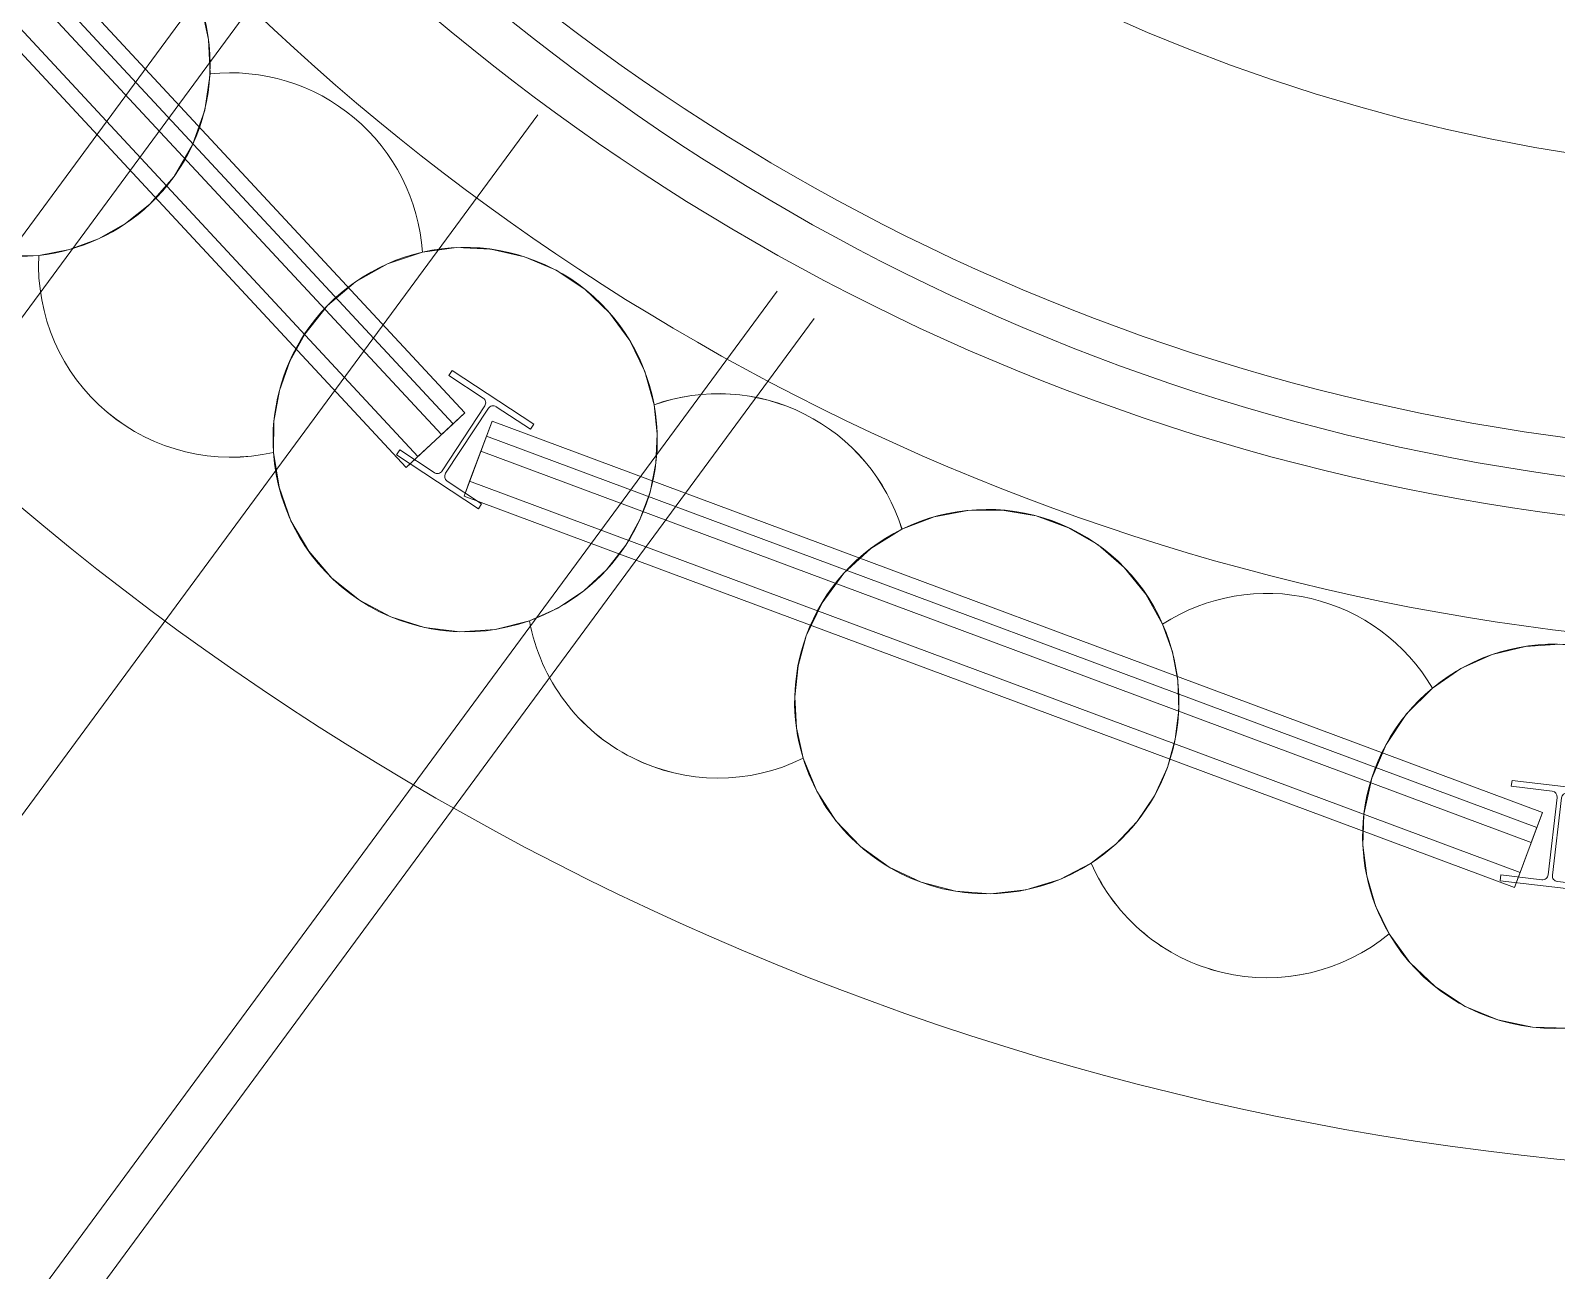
# Model space of a CAD drawing. Header units: metres. Extents: x 1753726 to 1755216, y 5920592 to 5921703.
# Drawn here: x 1753854.037 to 1753856.419, y 5920850.322 to 5920852.257 of the extents above; entities that cross this region are included whole.
import ezdxf

# ---------------------------------------------------------------- set-up
doc = ezdxf.new("R2010")
doc.units = ezdxf.units.M
doc.linetypes.add('CENTER', pattern=[50.8, 31.75, -6.35, 6.35, -6.35])
doc.linetypes.add('HIDDEN2', pattern=[4.7625, 3.175, -1.5875])
for name, color, linetype, lineweight in [('A-FLOR-____-OTLN', 9, 'Continuous', 9), ('A-WALL-____-OTLN', 2, 'Continuous', 9), ('P-PIPE-____-CNTR', 1, 'CENTER', 9), ('P-PIPE-____-OTLN', 6, 'HIDDEN2', 18), ('S-BEAM-____-OTLN', 7, 'Continuous', 9), ('S-FNDN-____-OTLN', 7, 'Continuous', 9)]:
    doc.layers.add(name, color=color, linetype=linetype, lineweight=lineweight)

# ---------------------------------------------------------------- blocks, each defined once
blk = doc.blocks.new('308492-ARUP-TUTB-MOD-0001_rvt-1-X-ARUP-GL-HERNE_BAY_ALIGNMENT')
at = {"layer": 'P-PIPE-____-CNTR'}
blk.add_line((1753745.5689, 5920703.8907), (1753855.5351, 5920853.0837), dxfattribs=at)
blk.add_line((1753745.5689, 5920703.8907), (1753855.5351, 5920853.0837), dxfattribs=at)
at = {"layer": 'P-PIPE-____-OTLN'}
for p, q in [((1753855.1036, 5920853.4017), (1753745.1375, 5920704.2088)), ((1753855.1641, 5920853.3571), (1753745.198, 5920704.1641)), ((1753745.9426, 5920703.6153), (1753855.9087, 5920852.8083)), ((1753746.0004, 5920703.5727), (1753855.9665, 5920852.7657))]:
    blk.add_line(p, q, dxfattribs=at)
blk = doc.blocks.new('Arup_Beam_Steel I Section_UC_AU1 - 150UC30-4478006-X-ARUP-GL-HERNE_BAY_ALIGNMENT')
at = {"layer": 'S-BEAM-____-OTLN'}
for p, q in [((1753856.3496, 5920851.0865), (1753856.3485, 5920851.0772)), ((1753856.3485, 5920851.0772), (1753856.3496, 5920851.0865)), ((1753856.3485, 5920851.0772), (1753856.4124, 5920851.0697)), ((1753856.4124, 5920851.0697), (1753856.3485, 5920851.0772)), ((1753856.5016, 5920851.0688), (1753856.3496, 5920851.0865)), ((1753856.3496, 5920851.0865), (1753856.5016, 5920851.0688)), ((1753856.4366, 5920851.0669), (1753856.5005, 5920851.0594)), ((1753856.5005, 5920851.0594), (1753856.4366, 5920851.0669)), ((1753856.5005, 5920851.0594), (1753856.5016, 5920851.0688)), ((1753856.5016, 5920851.0688), (1753856.5005, 5920851.0594)), ((1753856.4202, 5920851.0599), (1753856.4061, 5920850.9393)), ((1753856.4061, 5920850.9393), (1753856.4202, 5920851.0599)), ((1753856.4126, 5920850.9385), (1753856.4267, 5920851.0591)), ((1753856.4267, 5920851.0591), (1753856.4126, 5920850.9385)), ((1753856.3323, 5920850.9389), (1753856.3313, 5920850.9296)), ((1753856.3313, 5920850.9296), (1753856.3323, 5920850.9389)), ((1753856.3313, 5920850.9296), (1753856.4832, 5920850.9118)), ((1753856.4832, 5920850.9118), (1753856.3313, 5920850.9296)), ((1753856.3962, 5920850.9315), (1753856.3323, 5920850.9389)), ((1753856.3323, 5920850.9389), (1753856.3962, 5920850.9315)), ((1753856.4843, 5920850.9212), (1753856.4204, 5920850.9286)), ((1753856.4204, 5920850.9286), (1753856.4843, 5920850.9212)), ((1753856.4832, 5920850.9118), (1753856.4843, 5920850.9212)), ((1753856.4843, 5920850.9212), (1753856.4832, 5920850.9118))]:
    blk.add_line(p, q, dxfattribs=at)
for centre, major_axis, start_param, end_param in [((1753856.4113, 5920851.0609), (0.00432, 0.00778), 5.102239, 6.673035), ((1753856.4113, 5920851.0609), (0.00432, 0.00778), 5.102239, 6.673035), ((1753856.4356, 5920851.0581), (0.00219, 0.00863), 0.132076, 1.702872), ((1753856.4356, 5920851.0581), (0.00219, 0.00863), 0.132076, 1.702872), ((1753856.3972, 5920850.9403), (0.0016, 0.00876), 3.205904, 4.776701), ((1753856.3972, 5920850.9403), (0.0016, 0.00876), 3.205904, 4.776701), ((1753856.4215, 5920850.9375), (0.00432, 0.00778), 1.960646, 3.531443), ((1753856.4215, 5920850.9375), (0.00432, 0.00778), 1.960646, 3.531443)]:
    blk.add_ellipse(centre, major_axis=major_axis, ratio=1, start_param=start_param, end_param=end_param, dxfattribs=at)
blk = doc.blocks.new('Arup_Beam_Steel I Section_UC_AU1 - 150UC30-4476911-X-ARUP-GL-HERNE_BAY_ALIGNMENT')
at = {"layer": 'S-BEAM-____-OTLN'}
for p, q in [((1753854.6947, 5920851.7264), (1753854.6896, 5920851.7185)), ((1753854.6896, 5920851.7185), (1753854.6947, 5920851.7264)), ((1753854.6896, 5920851.7185), (1753854.7433, 5920851.6832)), ((1753854.7433, 5920851.6832), (1753854.6896, 5920851.7185)), ((1753854.8226, 5920851.6423), (1753854.6947, 5920851.7264)), ((1753854.6947, 5920851.7264), (1753854.8226, 5920851.6423)), ((1753854.7458, 5920851.6709), (1753854.6791, 5920851.5695)), ((1753854.6791, 5920851.5695), (1753854.7458, 5920851.6709)), ((1753854.6847, 5920851.5658), (1753854.7514, 5920851.6673)), ((1753854.7514, 5920851.6673), (1753854.6847, 5920851.5658)), ((1753854.7637, 5920851.6698), (1753854.8174, 5920851.6345)), ((1753854.8174, 5920851.6345), (1753854.7637, 5920851.6698)), ((1753854.8174, 5920851.6345), (1753854.8226, 5920851.6423)), ((1753854.8226, 5920851.6423), (1753854.8174, 5920851.6345)), ((1753854.6131, 5920851.6022), (1753854.6079, 5920851.5944)), ((1753854.6079, 5920851.5944), (1753854.6131, 5920851.6022)), ((1753854.6079, 5920851.5944), (1753854.7358, 5920851.5103)), ((1753854.7358, 5920851.5103), (1753854.6079, 5920851.5944)), ((1753854.6668, 5920851.5669), (1753854.6131, 5920851.6022)), ((1753854.6131, 5920851.6022), (1753854.6668, 5920851.5669)), ((1753854.7409, 5920851.5182), (1753854.6872, 5920851.5535)), ((1753854.6872, 5920851.5535), (1753854.7409, 5920851.5182)), ((1753854.7358, 5920851.5103), (1753854.7409, 5920851.5182)), ((1753854.7409, 5920851.5182), (1753854.7358, 5920851.5103))]:
    blk.add_line(p, q, dxfattribs=at)
blk.add_arc((1753854.6717, 5920851.5743), 0.0089, 236.6667, 326.6667, dxfattribs=at)
blk.add_arc((1753854.6717, 5920851.5743), 0.0089, 236.6667, 326.6667, dxfattribs=at)
for centre, major_axis, start_param, end_param in [((1753854.7384, 5920851.6758), (-0.00853, 0.00255), 2.850704, 4.421501), ((1753854.7384, 5920851.6758), (-0.00853, 0.00255), 2.850704, 4.421501), ((1753854.7588, 5920851.6624), (0.00841, 0.00291), 0.655385, 2.226182), ((1753854.7588, 5920851.6624), (0.00841, 0.00291), 0.655385, 2.226182), ((1753854.6921, 5920851.5609), (-0.00853, 0.00255), 5.992297, 7.563093), ((1753854.6921, 5920851.5609), (-0.00853, 0.00255), 5.992297, 7.563093)]:
    blk.add_ellipse(centre, major_axis=major_axis, ratio=1, start_param=start_param, end_param=end_param, dxfattribs=at)
blk = doc.blocks.new('308492-ARUP-STTW-MOD-0300_rvt-1-X-ARUP-GL-HERNE_BAY_ALIGNMENT')
at = {"layer": 'A-WALL-____-OTLN'}
for p, q in [((1753854.6964, 5920851.6432), (1753853.5049, 5920852.925)), ((1753854.7147, 5920851.6602), (1753853.5232, 5920852.942)), ((1753853.5232, 5920852.942), (1753854.7147, 5920851.6602)), ((1753854.7147, 5920851.6602), (1753853.5232, 5920852.942)), ((1753853.5232, 5920852.942), (1753854.7147, 5920851.6602)), ((1753854.6781, 5920851.6262), (1753853.4866, 5920852.9079)), ((1753853.4866, 5920852.9079), (1753854.6781, 5920851.6262)), ((1753853.4317, 5920852.8569), (1753854.6232, 5920851.5751)), ((1753854.6232, 5920851.5751), (1753853.4317, 5920852.8569)), ((1753853.45, 5920852.8739), (1753854.6415, 5920851.5922)), ((1753854.7147, 5920851.6602), (1753854.6232, 5920851.5751)), ((1753854.7147, 5920851.6602), (1753854.6781, 5920851.6262)), ((1753854.6781, 5920851.6262), (1753854.7147, 5920851.6602)), ((1753854.7147, 5920851.6602), (1753854.6964, 5920851.6432)), ((1753854.6415, 5920851.5922), (1753854.6964, 5920851.6432)), ((1753854.7135, 5920851.5299), (1753854.7571, 5920851.647)), ((1753854.7397, 5920851.6002), (1753854.7571, 5920851.647)), ((1753854.7397, 5920851.6002), (1753854.7571, 5920851.647)), ((1753854.7484, 5920851.6236), (1753854.7571, 5920851.647)), ((1753856.3971, 5920851.0364), (1753854.7571, 5920851.647)), ((1753854.7571, 5920851.647), (1753856.3971, 5920851.0364)), ((1753856.3971, 5920851.0364), (1753854.7571, 5920851.647)), ((1753854.7571, 5920851.647), (1753856.3971, 5920851.0364)), ((1753854.7222, 5920851.5533), (1753854.7484, 5920851.6236)), ((1753856.3884, 5920851.0129), (1753854.7484, 5920851.6236)), ((1753854.6415, 5920851.5922), (1753854.6232, 5920851.5751)), ((1753856.3797, 5920850.9895), (1753854.7397, 5920851.6002)), ((1753854.7397, 5920851.6002), (1753856.3797, 5920850.9895)), ((1753854.7135, 5920851.5299), (1753854.7222, 5920851.5533)), ((1753854.7222, 5920851.5533), (1753856.3622, 5920850.9427)), ((1753854.7135, 5920851.5299), (1753856.3535, 5920850.9192)), ((1753856.3535, 5920850.9192), (1753854.7135, 5920851.5299)), ((1753856.3971, 5920851.0364), (1753856.3535, 5920850.9192)), ((1753856.3971, 5920851.0364), (1753856.3797, 5920850.9895)), ((1753856.3797, 5920850.9895), (1753856.3971, 5920851.0364)), ((1753856.3971, 5920851.0364), (1753856.3884, 5920851.0129)), ((1753856.3622, 5920850.9427), (1753856.3884, 5920851.0129)), ((1753856.3622, 5920850.9427), (1753856.3535, 5920850.9192))]:
    blk.add_line(p, q, dxfattribs=at)
at = {"layer": 'S-BEAM-____-OTLN'}
for radius in [3.605, 3.605, 3.305, 3.305]:
    blk.add_arc((1753856.8721, 5920854.8976), radius, 180, 0, dxfattribs=at)
at = {"layer": 'S-FNDN-____-OTLN', "flags": 128}
for points in [[(1753854.0196, 5920852.5041), (1753854.073, 5920852.4989), (1753854.1246, 5920852.4842), (1753854.1728, 5920852.4606), (1753854.216, 5920852.4287), (1753854.2529, 5920852.3897), (1753854.2822, 5920852.3447), (1753854.303, 5920852.2952), (1753854.3146, 5920852.2428), (1753854.3168, 5920852.1892)], [(1753854.3168, 5920852.1892), (1753854.3146, 5920852.2428), (1753854.303, 5920852.2952), (1753854.2822, 5920852.3447), (1753854.2529, 5920852.3897), (1753854.216, 5920852.4287), (1753854.1728, 5920852.4606), (1753854.1246, 5920852.4842), (1753854.073, 5920852.4989), (1753854.0196, 5920852.5041)], [(1753854.0495, 5920851.9059), (1753853.9942, 5920851.905), (1753853.9397, 5920851.9143), (1753853.8879, 5920851.9334), (1753853.8404, 5920851.9617), (1753853.7989, 5920851.9983), (1753853.7648, 5920852.0418), (1753853.7393, 5920852.0909), (1753853.7233, 5920852.1437), (1753853.7172, 5920852.1987), (1753853.7213, 5920852.2538)], [(1753853.7213, 5920852.2538), (1753853.7172, 5920852.1987), (1753853.7233, 5920852.1437), (1753853.7393, 5920852.0909), (1753853.7648, 5920852.0418), (1753853.7989, 5920851.9983), (1753853.8404, 5920851.9617), (1753853.8879, 5920851.9334), (1753853.9397, 5920851.9143), (1753853.9942, 5920851.905), (1753854.0495, 5920851.9059)], [(1753854.3168, 5920852.1892), (1753854.3085, 5920852.1325), (1753854.2895, 5920852.0785), (1753854.2607, 5920852.029), (1753854.223, 5920851.9859)], [(1753854.223, 5920851.9859), (1753854.2607, 5920852.029), (1753854.2895, 5920852.0785), (1753854.3085, 5920852.1325), (1753854.3168, 5920852.1892)], [(1753854.223, 5920851.9859), (1753854.1851, 5920851.9556), (1753854.1428, 5920851.9317), (1753854.0972, 5920851.915), (1753854.0495, 5920851.9059)], [(1753854.0495, 5920851.9059), (1753854.0972, 5920851.915), (1753854.1428, 5920851.9317), (1753854.1851, 5920851.9556), (1753854.223, 5920851.9859)], [(1753854.4646, 5920851.7832), (1753854.5005, 5920851.8278), (1753854.5442, 5920851.8648), (1753854.5941, 5920851.8928), (1753854.6485, 5920851.9108)], [(1753854.6485, 5920851.9108), (1753854.5941, 5920851.8928), (1753854.5442, 5920851.8648), (1753854.5005, 5920851.8278), (1753854.4646, 5920851.7832)], [(1753854.6485, 5920851.9108), (1753854.7017, 5920851.9181), (1753854.7553, 5920851.9157), (1753854.8077, 5920851.9038), (1753854.857, 5920851.8827), (1753854.9019, 5920851.8532), (1753854.9407, 5920851.8162), (1753854.9724, 5920851.7729), (1753854.9958, 5920851.7246), (1753855.0103, 5920851.6729)], [(1753855.0103, 5920851.6729), (1753854.9958, 5920851.7246), (1753854.9724, 5920851.7729), (1753854.9407, 5920851.8162), (1753854.9019, 5920851.8532), (1753854.857, 5920851.8827), (1753854.8077, 5920851.9038), (1753854.7553, 5920851.9157), (1753854.7017, 5920851.9181), (1753854.6485, 5920851.9108)], [(1753854.4159, 5920851.5985), (1753854.4166, 5920851.647), (1753854.4252, 5920851.6948), (1753854.4413, 5920851.7406), (1753854.4646, 5920851.7832)], [(1753854.4646, 5920851.7832), (1753854.4413, 5920851.7406), (1753854.4252, 5920851.6948), (1753854.4166, 5920851.647), (1753854.4159, 5920851.5985)], [(1753855.0103, 5920851.6729), (1753855.0151, 5920851.6273), (1753855.013, 5920851.5816), (1753855.0039, 5920851.5366), (1753854.9881, 5920851.4936), (1753854.9659, 5920851.4535)], [(1753854.9659, 5920851.4535), (1753854.9881, 5920851.4936), (1753855.0039, 5920851.5366), (1753855.013, 5920851.5816), (1753855.0151, 5920851.6273), (1753855.0103, 5920851.6729)], [(1753854.8155, 5920851.3356), (1753854.762, 5920851.322), (1753854.7068, 5920851.3185), (1753854.6519, 5920851.3251), (1753854.5992, 5920851.3417), (1753854.5504, 5920851.3677), (1753854.5072, 5920851.4022), (1753854.4711, 5920851.4441), (1753854.4432, 5920851.4918), (1753854.4246, 5920851.5439), (1753854.4159, 5920851.5985)], [(1753854.4159, 5920851.5985), (1753854.4246, 5920851.5439), (1753854.4432, 5920851.4918), (1753854.4711, 5920851.4441), (1753854.5072, 5920851.4022), (1753854.5504, 5920851.3677), (1753854.5992, 5920851.3417), (1753854.6519, 5920851.3251), (1753854.7068, 5920851.3185), (1753854.762, 5920851.322), (1753854.8155, 5920851.3356)], [(1753855.3972, 5920851.4786), (1753855.4473, 5920851.4978), (1753855.5001, 5920851.5079), (1753855.5537, 5920851.5084), (1753855.6066, 5920851.4993), (1753855.6571, 5920851.4809), (1753855.7034, 5920851.4539), (1753855.7442, 5920851.419), (1753855.7781, 5920851.3774), (1753855.8041, 5920851.3304)], [(1753855.8041, 5920851.3304), (1753855.7781, 5920851.3774), (1753855.7442, 5920851.419), (1753855.7034, 5920851.4539), (1753855.6571, 5920851.4809), (1753855.6066, 5920851.4993), (1753855.5537, 5920851.5084), (1753855.5001, 5920851.5079), (1753855.4473, 5920851.4978), (1753855.3972, 5920851.4786)], [(1753855.2477, 5920851.312), (1753855.2724, 5920851.3637), (1753855.3064, 5920851.4097), (1753855.3485, 5920851.4485), (1753855.3972, 5920851.4786)], [(1753855.3972, 5920851.4786), (1753855.3485, 5920851.4485), (1753855.3064, 5920851.4097), (1753855.2724, 5920851.3637), (1753855.2477, 5920851.312)], [(1753854.9659, 5920851.4535), (1753854.936, 5920851.4152), (1753854.9003, 5920851.3823), (1753854.8598, 5920851.3555), (1753854.8155, 5920851.3356)], [(1753854.8155, 5920851.3356), (1753854.8598, 5920851.3555), (1753854.9003, 5920851.3823), (1753854.936, 5920851.4152), (1753854.9659, 5920851.4535)], [(1753855.8041, 5920851.3304), (1753855.8194, 5920851.2872), (1753855.8278, 5920851.2422), (1753855.8294, 5920851.1964), (1753855.8239, 5920851.1509), (1753855.8115, 5920851.1067)], [(1753855.8115, 5920851.1067), (1753855.8239, 5920851.1509), (1753855.8294, 5920851.1964), (1753855.8278, 5920851.2422), (1753855.8194, 5920851.2872), (1753855.8041, 5920851.3304)], [(1753855.243, 5920851.121), (1753855.2325, 5920851.1684), (1753855.2297, 5920851.2168), (1753855.2349, 5920851.2651), (1753855.2477, 5920851.312)], [(1753855.2477, 5920851.312), (1753855.2349, 5920851.2651), (1753855.2297, 5920851.2168), (1753855.2325, 5920851.1684), (1753855.243, 5920851.121)], [(1753856.2255, 5920851.2306), (1753856.2698, 5920851.2609), (1753856.3188, 5920851.2829), (1753856.3709, 5920851.2957), (1753856.4245, 5920851.2991), (1753856.4778, 5920851.2928), (1753856.5291, 5920851.2772), (1753856.5769, 5920851.2527), (1753856.6195, 5920851.22), (1753856.6556, 5920851.1803)], [(1753856.6556, 5920851.1803), (1753856.6195, 5920851.22), (1753856.5769, 5920851.2527), (1753856.5291, 5920851.2772), (1753856.4778, 5920851.2928), (1753856.4245, 5920851.2991), (1753856.3709, 5920851.2957), (1753856.3188, 5920851.2829), (1753856.2698, 5920851.2609), (1753856.2255, 5920851.2306)], [(1753856.1184, 5920851.034), (1753856.1305, 5920851.09), (1753856.1529, 5920851.1427), (1753856.185, 5920851.1901), (1753856.2255, 5920851.2306)], [(1753856.2255, 5920851.2306), (1753856.185, 5920851.1901), (1753856.1529, 5920851.1427), (1753856.1305, 5920851.09), (1753856.1184, 5920851.034)], [(1753855.6924, 5920850.9574), (1753855.6434, 5920850.9318), (1753855.5906, 5920850.9156), (1753855.5356, 5920850.9094), (1753855.4805, 5920850.9134), (1753855.427, 5920850.9274), (1753855.3771, 5920850.9511), (1753855.3322, 5920850.9834), (1753855.2941, 5920851.0235), (1753855.264, 5920851.0699), (1753855.243, 5920851.121)], [(1753855.243, 5920851.121), (1753855.264, 5920851.0699), (1753855.2941, 5920851.0235), (1753855.3322, 5920850.9834), (1753855.3771, 5920850.9511), (1753855.427, 5920850.9274), (1753855.4805, 5920850.9134), (1753855.5356, 5920850.9094), (1753855.5906, 5920850.9156), (1753855.6434, 5920850.9318), (1753855.6924, 5920850.9574)], [(1753855.8115, 5920851.1067), (1753855.7913, 5920851.0626), (1753855.7642, 5920851.0223), (1753855.7309, 5920850.9869), (1753855.6924, 5920850.9574)], [(1753855.6924, 5920850.9574), (1753855.7309, 5920850.9869), (1753855.7642, 5920851.0223), (1753855.7913, 5920851.0626), (1753855.8115, 5920851.1067)], [(1753856.1578, 5920850.8471), (1753856.1367, 5920850.8908), (1753856.1229, 5920850.9373), (1753856.1167, 5920850.9855), (1753856.1184, 5920851.034)], [(1753856.1184, 5920851.034), (1753856.1167, 5920850.9855), (1753856.1229, 5920850.9373), (1753856.1367, 5920850.8908), (1753856.1578, 5920850.8471)], [(1753856.6329, 5920850.7915), (1753856.5911, 5920850.7553), (1753856.5434, 5920850.7274), (1753856.4914, 5920850.7087), (1753856.4368, 5920850.6999), (1753856.3816, 5920850.7012), (1753856.3275, 5920850.7127), (1753856.2764, 5920850.7338), (1753856.2301, 5920850.764), (1753856.1901, 5920850.8022), (1753856.1578, 5920850.8471)], [(1753856.1578, 5920850.8471), (1753856.1901, 5920850.8022), (1753856.2301, 5920850.764), (1753856.2764, 5920850.7338), (1753856.3275, 5920850.7127), (1753856.3816, 5920850.7012), (1753856.4368, 5920850.6999), (1753856.4914, 5920850.7087), (1753856.5434, 5920850.7274), (1753856.5911, 5920850.7553), (1753856.6329, 5920850.7915)]]:
    blk.add_lwpolyline(points, dxfattribs=at)
at = {"layer": 'S-FNDN-____-OTLN'}
for centre, radius, start, end in [((1753856.8721, 5920854.8976), 4.425, 180, 0), ((1753856.8721, 5920854.8976), 4.425, 180, 0), ((1753856.8721, 5920854.8976), 3.425, 180, 0), ((1753856.8721, 5920854.8976), 3.425, 180, 0), ((1753854.0171, 5920852.2041), 0.3, 357.1382, 89.5284), ((1753854.3491, 5920851.8909), 0.3, 3.8049, 96.1951), ((1753854.3491, 5920851.8909), 0.3, 3.8049, 96.1951), ((1753854.3491, 5920851.8909), 0.3, 3.8049, 96.1951), ((1753854.3491, 5920851.8909), 0.3, 3.8049, 96.1951), ((1753854.7152, 5920851.6184), 0.3, 146.6667, 183.8049), ((1753854.7152, 5920851.6184), 0.3, 326.6667, 10.4716), ((1753854.7152, 5920851.6184), 0.3, 326.6667, 10.4716), ((1753854.7152, 5920851.6184), 0.3, 183.8049, 289.5284), ((1753855.5296, 5920851.2094), 0.3, 116.1951, 160), ((1753854.7152, 5920851.6184), 0.3, 289.5284, 326.6667), ((1753855.9669, 5920851.0784), 0.3, 30.4716, 122.8618), ((1753855.9669, 5920851.0784), 0.3, 30.4716, 122.8618), ((1753855.5296, 5920851.2094), 0.3, 340, 23.8049), ((1753855.5296, 5920851.2094), 0.3, 340, 23.8049), ((1753856.4164, 5920850.9992), 0.3, 37.1382, 129.5284), ((1753856.4164, 5920850.9992), 0.3, 37.1382, 129.5284), ((1753856.4164, 5920850.9992), 0.3, 129.5284, 173.3333), ((1753856.4164, 5920850.9992), 0.3, 129.5284, 173.3333), ((1753855.5296, 5920851.2094), 0.3, 197.1382, 302.8618), ((1753855.5296, 5920851.2094), 0.3, 197.1382, 302.8618), ((1753855.5296, 5920851.2094), 0.3, 302.8618, 340), ((1753856.4164, 5920850.9992), 0.3, 173.3333, 210.4716)]:
    blk.add_arc(centre, radius, start, end, dxfattribs=at)
for centre, major_axis, start_param, end_param in [((1753854.0171, 5920852.2041), (-0.2984, 0.0308), 3.194458, 4.806972), ((1753854.0171, 5920852.2041), (0.053, 0.2953), 1.582255, 3.427479), ((1753854.0171, 5920852.2041), (-0.228, 0.195), 0.541372, 2.386595), ((1753854.0171, 5920852.2041), (-0.144, 0.2632), 3.397258, 4.161798), ((1753854.0171, 5920852.2041), (0.0075, 0.2999), 3.922876, 4.687415), ((1753854.0171, 5920852.2041), (-0.0527, 0.2953), 3.073166, 3.72135), ((1753854.0171, 5920852.2041), (0, 0.3), 3.249718, 3.897902), ((1753854.7152, 5920851.6184), (0.2222, 0.2016), 5.729186, 7.341699), ((1753854.7152, 5920851.6184), (0.2987, 0.0274), 0.091382, 1.703895), ((1753854.3491, 5920851.8909), (0.0542, 0.2951), 1.70261, 3.547834), ((1753854.3491, 5920851.8909), (0.2477, 0.1693), 2.492096, 4.33732), ((1753854.3491, 5920851.8909), (0.0542, 0.2951), 1.70261, 3.547834), ((1753854.3491, 5920851.8909), (0.2477, 0.1693), 2.492096, 4.33732), ((1753854.7152, 5920851.6184), (0.2222, 0.2016), 1.058514, 1.823053), ((1753854.7152, 5920851.6184), (0.2447, 0.1736), 1.178277, 1.942817), ((1753854.7152, 5920851.6184), (0.205, 0.2191), 1.741214, 2.389398), ((1753855.1105, 5920851.3901), (-0.2926, 0.0661), 3.662993, 5.275506), ((1753855.1105, 5920851.3901), (0.289, 0.0806), 0.02707, 1.639583), ((1753855.1105, 5920851.3901), (-0.2926, 0.0661), 3.662993, 5.275506), ((1753855.1105, 5920851.3901), (0.289, 0.0806), 0.02707, 1.639583), ((1753854.7152, 5920851.6184), (0.0592, 0.2941), 1.835824, 3.681048), ((1753855.5296, 5920851.2094), (-0.1497, 0.26), 4.605266, 6.217779), ((1753855.5296, 5920851.2094), (0.2936, 0.0619), 0.207737, 1.82025), ((1753855.5296, 5920851.2094), (0, 0.3), 0.457191, 1.22173), ((1753854.7152, 5920851.6184), (-0.2268, 0.1964), 2.62531, 3.273494), ((1753855.9669, 5920851.0784), (0, 0.3), 5.244218, 6.856731), ((1753855.9669, 5920851.0784), (0, 0.3), 5.244218, 6.856731), ((1753855.1105, 5920851.3901), (-0.068, 0.2922), 1.524964, 3.370188), ((1753855.1105, 5920851.3901), (0.0296, 0.2985), 1.852431, 3.697655), ((1753855.1105, 5920851.3901), (-0.068, 0.2922), 1.524964, 3.370188), ((1753855.1105, 5920851.3901), (0.0296, 0.2985), 1.852431, 3.697655), ((1753855.5296, 5920851.2094), (-0.0649, 0.2929), 1.003564, 1.651749), ((1753855.5296, 5920851.2094), (0.257, 0.1548), 2.250268, 2.898453), ((1753855.5296, 5920851.2094), (0.2877, 0.0849), 4.999162, 5.647346), ((1753856.4164, 5920850.9992), (-0.1136, 0.2777), 1.066037, 1.714222), ((1753855.9669, 5920851.0784), (0.3, 0), 3.557067, 5.40229), ((1753855.9669, 5920851.0784), (-0.2743, 0.1214), 0.83226, 2.677484), ((1753855.9669, 5920851.0784), (0.3, 0), 3.557067, 5.40229), ((1753855.9669, 5920851.0784), (-0.2743, 0.1214), 0.83226, 2.677484), ((1753856.4164, 5920850.9992), (0.3, 0), 3.673422, 5.518646), ((1753856.4164, 5920850.9992), (0.3, 0), 3.673422, 5.518646)]:
    blk.add_ellipse(centre, major_axis=major_axis, ratio=1, start_param=start_param, end_param=end_param, dxfattribs=at)
at = {"layer": 'S-BEAM-____-OTLN'}
for name in ['Arup_Beam_Steel I Section_UC_AU1 - 150UC30-4476911-X-ARUP-GL-HERNE_BAY_ALIGNMENT', 'Arup_Beam_Steel I Section_UC_AU1 - 150UC30-4478006-X-ARUP-GL-HERNE_BAY_ALIGNMENT']:
    blk.add_blockref(name, (0, 0), dxfattribs=at)
blk = doc.blocks.new('Bell Out - Insitu2 - Bell Out - Insitu-5032767-X-ARUP-GL-HERNE_BAY_ALIGNMENT')
at = {"layer": 'A-WALL-____-OTLN'}
blk.add_arc((-577.7948, -261.6306), 2.85, 180, 0, dxfattribs=at)
blk.add_arc((-577.7948, -261.6306), 2.85, 180, 0, dxfattribs=at)
blk = doc.blocks.new('308492-ARUP-STPW-MOD-1900_rvt-1-X-ARUP-GL-HERNE_BAY_ALIGNMENT')
at = {"layer": 'A-FLOR-____-OTLN'}
blk.add_arc((1753856.89, 5920854.88), 3.35, 180, 0, dxfattribs=at)
blk.add_arc((1753856.89, 5920854.88), 3.35, 180, 0, dxfattribs=at)
at = {"layer": 'A-WALL-____-OTLN'}
blk.add_blockref('Bell Out - Insitu2 - Bell Out - Insitu-5032767-X-ARUP-GL-HERNE_BAY_ALIGNMENT', (1754434.6848, 5921116.5106), dxfattribs=at)

msp = doc.modelspace()

# ---------------------------------------------------------------- block references
for name in ['308492-ARUP-TUTB-MOD-0001_rvt-1-X-ARUP-GL-HERNE_BAY_ALIGNMENT', '308492-ARUP-STPW-MOD-1900_rvt-1-X-ARUP-GL-HERNE_BAY_ALIGNMENT', '308492-ARUP-STTW-MOD-0300_rvt-1-X-ARUP-GL-HERNE_BAY_ALIGNMENT']:
    msp.add_blockref(name, (0, 0))

doc.saveas('drawing.dxf')
